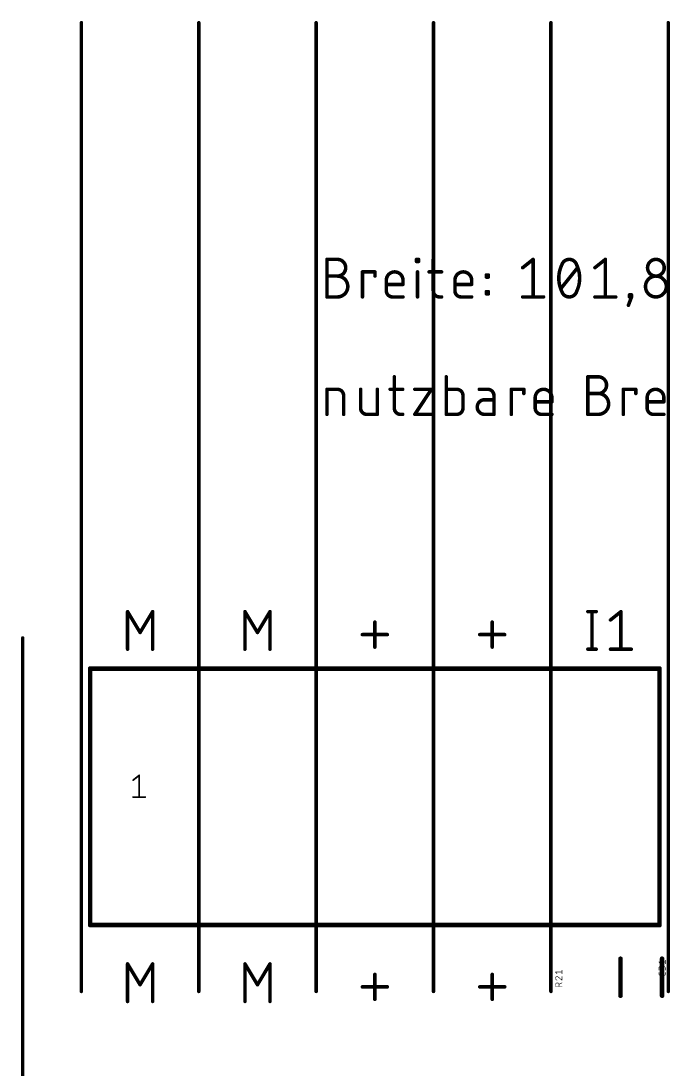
# Model space of a CAD drawing. Extents: x 0 to 95, y -1 to 127.
# Drawn here: x -0.08 to 28.02, y 81.75 to 127.1 of the extents above; entities that cross this region are included whole.
import ezdxf

# ---------------------------------------------------------------- set-up
doc = ezdxf.new("R2010")
doc.units = 0
doc.layers.add('21', color=253, linetype='CONTINUOUS')
doc.layers.add('25', color=253, linetype='CONTINUOUS')

msp = doc.modelspace()

# ---------------------------------------------------------------- linework, layer by layer
at = {"layer": '21'}
for points, const_width in [([(2.54, 127.02), (2.54, 85.11)], 0.1524), ([(7.62, 127.02), (7.62, 85.11)], 0.1524), ([(12.7, 127.02), (12.7, 85.11)], 0.1524), ([(17.78, 127.02), (17.78, 85.11)], 0.1524), ([(22.86, 127.02), (22.86, 85.11)], 0.1524), ([(27.94, 127.02), (27.94, 85.11)], 0.1524), ([(13.1662, 115.1562), (13.1662, 116.7818)], 0.1524), ([(13.1662, 116.7818), (13.6178, 116.7818)], 0.1524), ([(17.0425, 116.6915), (17.0425, 116.7818)], 0.1524), ([(17.0425, 116.7818), (17.1328, 116.7818)], 0.1524), ([(17.1328, 116.6915), (17.0425, 116.6915)], 0.1524), ([(17.1328, 116.7818), (17.1328, 116.6915)], 0.1524), ([(17.7673, 116.7818), (17.7673, 115.4271)], 0.1524), ([(21.6381, 116.4206), (22.0896, 116.7818)], 0.1524), ([(22.0896, 116.7818), (22.0896, 115.1562)], 0.1524), ([(24.7643, 116.4206), (25.2159, 116.7818)], 0.1524), ([(25.2159, 116.7818), (25.2159, 115.1562)], 0.1524), ([(13.1662, 116.0593), (13.6178, 116.0593)], 0.1524), ([(14.7028, 115.1562), (14.7028, 116.2399)], 0.1524), ([(14.7028, 116.2399), (15.2447, 116.2399)], 0.1524), ([(15.2447, 116.2399), (15.2447, 116.0593)], 0.1524), ([(17.0876, 115.1562), (17.0876, 116.2399)], 0.1524), ([(17.5866, 116.2399), (18.1285, 116.2399)], 0.1524), ([(20.0645, 116.0142), (20.0645, 116.1045)], 0.1524), ([(20.0645, 116.1045), (20.1548, 116.1045)], 0.1524), ([(20.1548, 116.0142), (20.0645, 116.0142)], 0.1524), ([(20.1548, 116.1045), (20.1548, 116.0142)], 0.1524), ([(23.2915, 115.5174), (24.014, 116.4206)], 0.1524), ([(15.7364, 115.4271), (15.7364, 115.8787)], 0.1524), ([(16.4589, 115.6981), (15.7364, 115.6981)], 0.1524), ([(16.4589, 115.8787), (16.4589, 115.6981)], 0.1524), ([(18.7063, 115.4271), (18.7063, 115.8787)], 0.1524), ([(19.4288, 115.6981), (18.7063, 115.6981)], 0.1524), ([(19.4288, 115.8787), (19.4288, 115.6981)], 0.1524), ([(13.6178, 115.1562), (13.1662, 115.1562)], 0.1524), ([(16.4589, 115.1562), (16.0073, 115.1562)], 0.1524), ([(18.0382, 115.1562), (18.1285, 115.1562)], 0.1524), ([(19.4288, 115.1562), (18.9773, 115.1562)], 0.1524), ([(20.0645, 115.2917), (20.0645, 115.382)], 0.1524), ([(20.0645, 115.382), (20.1548, 115.382)], 0.1524), ([(20.1548, 115.2917), (20.0645, 115.2917)], 0.1524), ([(20.1548, 115.382), (20.1548, 115.2917)], 0.1524), ([(21.6381, 115.1562), (22.5412, 115.1562)], 0.1524), ([(24.7643, 115.1562), (25.6674, 115.1562)], 0.1524), ([(26.3499, 115.1562), (26.2144, 114.795)], 0.1524), ([(26.2595, 115.1562), (26.2595, 115.2465)], 0.1524), ([(26.2595, 115.2465), (26.3499, 115.2465)], 0.1524), ([(26.3499, 115.1562), (26.2595, 115.1562)], 0.1524), ([(26.3499, 115.2465), (26.3499, 115.1562)], 0.1524), ([(16.0828, 111.7018), (16.0828, 110.3471)], 0.1524), ([(18.3318, 111.7018), (18.3318, 110.0762)], 0.1524), ([(24.4557, 110.0762), (24.4557, 111.7018)], 0.1524), ([(24.4557, 111.7018), (24.9072, 111.7018)], 0.1524), ([(13.1662, 110.0762), (13.1662, 111.1599)], 0.1524), ([(13.1662, 111.1599), (13.6178, 111.1599)], 0.1524), ([(14.6251, 111.1599), (14.6251, 110.3471)], 0.1524), ([(15.3476, 110.0762), (15.3476, 111.1599)], 0.1524), ([(15.9022, 111.1599), (16.4441, 111.1599)], 0.1524), ([(16.9698, 111.1599), (17.6923, 111.1599)], 0.1524), ([(17.6923, 111.1599), (16.9698, 110.0762)], 0.1524), ([(18.7834, 111.1599), (18.3318, 111.1599)], 0.1524), ([(20.1234, 111.1599), (19.7622, 111.1599)], 0.1524), ([(21.1466, 110.0762), (21.1466, 111.1599)], 0.1524), ([(21.1466, 111.1599), (21.6885, 111.1599)], 0.1524), ([(21.6885, 111.1599), (21.6885, 110.9793)], 0.1524), ([(25.9923, 110.0762), (25.9923, 111.1599)], 0.1524), ([(25.9923, 111.1599), (26.5341, 111.1599)], 0.1524), ([(26.5341, 111.1599), (26.5341, 110.9793)], 0.1524), ([(13.8887, 110.889), (13.8887, 110.0762)], 0.1524), ([(19.0543, 110.3471), (19.0543, 110.889)], 0.1524), ([(20.3944, 110.7084), (19.988, 110.7084)], 0.1524), ([(20.3944, 110.0762), (20.3944, 110.889)], 0.1524), ([(22.1802, 110.3471), (22.1802, 110.7987)], 0.1524), ([(22.9027, 110.6181), (22.1802, 110.6181)], 0.1524), ([(22.9027, 110.7987), (22.9027, 110.6181)], 0.1524), ([(24.4557, 110.9793), (24.9072, 110.9793)], 0.1524), ([(27.0259, 110.3471), (27.0259, 110.7987)], 0.1524), ([(27.7484, 110.6181), (27.0259, 110.6181)], 0.1524), ([(27.7484, 110.7987), (27.7484, 110.6181)], 0.1524), ([(14.896, 110.0762), (15.3476, 110.0762)], 0.1524), ([(16.3537, 110.0762), (16.4441, 110.0762)], 0.1524), ([(16.9698, 110.0762), (17.6923, 110.0762)], 0.1524), ([(18.3318, 110.0762), (18.7834, 110.0762)], 0.1524), ([(19.988, 110.0762), (20.3944, 110.0762)], 0.1524), ([(22.9027, 110.0762), (22.4511, 110.0762)], 0.1524), ([(24.9072, 110.0762), (24.4557, 110.0762)], 0.1524), ([(27.7484, 110.0762), (27.2968, 110.0762)], 0.1524), ([(0, 1.4), (0, 100.4)], 0.1524), ([(2.92, 99.08), (27.56, 99.08)], 0.2), ([(2.92, 87.98), (2.92, 99.08)], 0.2), ([(27.56, 99.08), (27.56, 87.98)], 0.2), ([(4.7781, 94.2491), (5.0392, 94.4579)], 0.0762), ([(5.0392, 94.4579), (5.0392, 93.5181)], 0.0762), ([(4.7781, 93.5181), (5.3002, 93.5181)], 0.0762), ([(27.56, 87.98), (2.92, 87.98)], 0.2), ([(25.8716, 84.925), (25.8716, 86.525)], 0.2), ([(27.6716, 86.525), (27.6716, 84.925)], 0.2)]:
    msp.add_lwpolyline(points, dxfattribs=dict(at, const_width=const_width))
for points, const_width in [([(2.5781, 127.02, 1), (2.5019, 127.02)], 0.0762), ([(7.6581, 127.02, 1), (7.5819, 127.02)], 0.0762), ([(12.7381, 127.02, 1), (12.6619, 127.02)], 0.0762), ([(17.8181, 127.02, 1), (17.7419, 127.02)], 0.0762), ([(22.8981, 127.02, 1), (22.8219, 127.02)], 0.0762), ([(27.9781, 127.02, 1), (27.9019, 127.02)], 0.0762), ([(13.2043, 116.7818, 1), (13.1281, 116.7818)], 0.0762), ([(13.1662, 116.8199, 1), (13.1662, 116.7437)], 0.0762), ([(13.6178, 116.0593, 1), (13.6178, 116.7818)], 0.1524), ([(13.6178, 116.8199, 1), (13.6178, 116.7437)], 0.0762), ([(13.6178, 116.7437, 1), (13.6178, 116.8199)], 0.0762), ([(17.0806, 116.7818, 1), (17.0044, 116.7818)], 0.0762), ([(17.0425, 116.8199, 1), (17.0425, 116.7437)], 0.0762), ([(17.0425, 116.7296, 1), (17.0425, 116.6534)], 0.0762), ([(17.0044, 116.6915, 1), (17.0806, 116.6915)], 0.0762), ([(17.1709, 116.7818, 1), (17.0947, 116.7818)], 0.0762), ([(17.0947, 116.6915, 1), (17.1709, 116.6915)], 0.0762), ([(17.1328, 116.7437, 1), (17.1328, 116.8199)], 0.0762), ([(17.1328, 116.6534, 1), (17.1328, 116.7296)], 0.0762), ([(17.8054, 116.7818, 1), (17.7292, 116.7818)], 0.0762), ([(22.1277, 116.7818, 1), (22.0515, 116.7818)], 0.0762), ([(22.1134, 116.752, 1), (22.0658, 116.8116)], 0.0762), ([(23.3366, 116.556, 0.1139), (23.2012, 115.969)], 0.1524), ([(23.6527, 116.7818, 0.3205), (23.3366, 116.556)], 0.1524), ([(23.3006, 116.5684, 1), (23.3727, 116.5437)], 0.0762), ([(23.3709, 116.5393, 1), (23.3024, 116.5727)], 0.0762), ([(23.9688, 116.556, 0.3205), (23.6527, 116.7818)], 0.1524), ([(23.6527, 116.8199, 1), (23.6527, 116.7437)], 0.0762), ([(23.6527, 116.7437, 1), (23.6527, 116.8199)], 0.0762), ([(24.1043, 115.969, 0.1139), (23.9688, 116.556)], 0.1524), ([(24.0031, 116.5727, 1), (23.9346, 116.5393)], 0.0762), ([(23.9328, 116.5437, 1), (24.0049, 116.5684)], 0.0762), ([(25.254, 116.7818, 1), (25.1778, 116.7818)], 0.0762), ([(25.2397, 116.752, 1), (25.1921, 116.8116)], 0.0762), ([(27.7655, 116.4206, 1), (27.043, 116.4206)], 0.1524), ([(13.1662, 116.0974, 1), (13.1662, 116.0212)], 0.0762), ([(13.6178, 115.1562, 1), (13.6178, 116.0593)], 0.1524), ([(13.6178, 116.0974, 1), (13.6178, 116.0212)], 0.0762), ([(13.6178, 116.0974, 1), (13.6178, 116.0212)], 0.0762), ([(13.6178, 116.0212, 1), (13.6178, 116.0974)], 0.0762), ([(14.7409, 116.2399, 1), (14.6647, 116.2399)], 0.0762), ([(14.7028, 116.278, 1), (14.7028, 116.2018)], 0.0762), ([(15.2828, 116.2399, 1), (15.2066, 116.2399)], 0.0762), ([(15.2066, 116.0593, 1), (15.2828, 116.0593)], 0.0762), ([(15.2447, 116.2018, 1), (15.2447, 116.278)], 0.0762), ([(16.4589, 115.8787, 1), (15.7364, 115.8787)], 0.1524), ([(17.1257, 116.2399, 1), (17.0495, 116.2399)], 0.0762), ([(17.5866, 116.278, 1), (17.5866, 116.2018)], 0.0762), ([(18.1285, 116.2018, 1), (18.1285, 116.278)], 0.0762), ([(19.4288, 115.8787, 1), (18.7063, 115.8787)], 0.1524), ([(20.1026, 116.1045, 1), (20.0264, 116.1045)], 0.0762), ([(20.0645, 116.1426, 1), (20.0645, 116.0664)], 0.0762), ([(20.0645, 116.0523, 1), (20.0645, 115.9761)], 0.0762), ([(20.1929, 116.1045, 1), (20.1167, 116.1045)], 0.0762), ([(20.1548, 116.0664, 1), (20.1548, 116.1426)], 0.0762), ([(20.1548, 115.9761, 1), (20.1548, 116.0523)], 0.0762), ([(21.6143, 116.4503, 1), (21.6619, 116.3908)], 0.0762), ([(24.0437, 116.3968, 1), (23.9842, 116.4444)], 0.0762), ([(24.7405, 116.4503, 1), (24.7881, 116.3908)], 0.0762), ([(27.8558, 115.6078, 1), (26.9527, 115.6078)], 0.1524), ([(27.043, 116.4206, 1), (27.7655, 116.4206)], 0.1524), ([(27.0811, 116.4206, 1), (27.0049, 116.4206)], 0.0762), ([(27.0049, 116.4206, 1), (27.0811, 116.4206)], 0.0762), ([(27.8036, 116.4206, 1), (27.7274, 116.4206)], 0.0762), ([(27.7274, 116.4206, 1), (27.8036, 116.4206)], 0.0762), ([(15.7745, 115.8787, 1), (15.6983, 115.8787)], 0.0762), ([(15.6983, 115.8787, 1), (15.7745, 115.8787)], 0.0762), ([(15.7364, 115.7362, 1), (15.7364, 115.66)], 0.0762), ([(16.497, 115.8787, 1), (16.4208, 115.8787)], 0.0762), ([(16.4208, 115.8787, 1), (16.497, 115.8787)], 0.0762), ([(16.4208, 115.6981, 1), (16.497, 115.6981)], 0.0762), ([(16.4589, 115.66, 1), (16.4589, 115.7362)], 0.0762), ([(18.7444, 115.8787, 1), (18.6682, 115.8787)], 0.0762), ([(18.6682, 115.8787, 1), (18.7444, 115.8787)], 0.0762), ([(18.7063, 115.7362, 1), (18.7063, 115.66)], 0.0762), ([(19.4669, 115.8787, 1), (19.3907, 115.8787)], 0.0762), ([(19.3907, 115.8787, 1), (19.4669, 115.8787)], 0.0762), ([(19.3907, 115.6981, 1), (19.4669, 115.6981)], 0.0762), ([(19.4288, 115.66, 1), (19.4288, 115.7362)], 0.0762), ([(20.0264, 116.0142, 1), (20.1026, 116.0142)], 0.0762), ([(20.1167, 116.0142, 1), (20.1929, 116.0142)], 0.0762), ([(23.2012, 115.969, 0.1139), (23.3366, 115.382)], 0.1524), ([(23.2393, 115.969, 1), (23.1631, 115.969)], 0.0762), ([(23.1631, 115.969, 1), (23.2393, 115.969)], 0.0762), ([(23.9688, 115.382, 0.1139), (24.1043, 115.969)], 0.1524), ([(24.1424, 115.969, 1), (24.0662, 115.969)], 0.0762), ([(24.0662, 115.969, 1), (24.1424, 115.969)], 0.0762), ([(26.9527, 115.6078, 1), (27.8558, 115.6078)], 0.1524), ([(26.9908, 115.6078, 1), (26.9146, 115.6078)], 0.0762), ([(26.9146, 115.6078, 1), (26.9908, 115.6078)], 0.0762), ([(27.8939, 115.6078, 1), (27.8177, 115.6078)], 0.0762), ([(27.8177, 115.6078, 1), (27.8939, 115.6078)], 0.0762), ([(13.1662, 115.1943, 1), (13.1662, 115.1181)], 0.0762), ([(13.1281, 115.1562, 1), (13.2043, 115.1562)], 0.0762), ([(13.6178, 115.1943, 1), (13.6178, 115.1181)], 0.0762), ([(13.6178, 115.1181, 1), (13.6178, 115.1943)], 0.0762), ([(14.6647, 115.1562, 1), (14.7409, 115.1562)], 0.0762), ([(15.7364, 115.4271, 0.4142), (16.0073, 115.1562)], 0.1524), ([(15.7745, 115.4271, 1), (15.6983, 115.4271)], 0.0762), ([(15.6983, 115.4271, 1), (15.7745, 115.4271)], 0.0762), ([(16.0073, 115.1943, 1), (16.0073, 115.1181)], 0.0762), ([(16.0073, 115.1181, 1), (16.0073, 115.1943)], 0.0762), ([(16.4589, 115.1181, 1), (16.4589, 115.1943)], 0.0762), ([(17.0495, 115.1562, 1), (17.1257, 115.1562)], 0.0762), ([(17.7673, 115.4271, 0.4142), (18.0382, 115.1562)], 0.1524), ([(17.8054, 115.4271, 1), (17.7292, 115.4271)], 0.0762), ([(17.7292, 115.4271, 1), (17.8054, 115.4271)], 0.0762), ([(18.0382, 115.1943, 1), (18.0382, 115.1181)], 0.0762), ([(18.0382, 115.1181, 1), (18.0382, 115.1943)], 0.0762), ([(18.1285, 115.1181, 1), (18.1285, 115.1943)], 0.0762), ([(18.7063, 115.4271, 0.4142), (18.9773, 115.1562)], 0.1524), ([(18.7444, 115.4271, 1), (18.6682, 115.4271)], 0.0762), ([(18.6682, 115.4271, 1), (18.7444, 115.4271)], 0.0762), ([(18.9773, 115.1943, 1), (18.9773, 115.1181)], 0.0762), ([(18.9773, 115.1181, 1), (18.9773, 115.1943)], 0.0762), ([(19.4288, 115.1181, 1), (19.4288, 115.1943)], 0.0762), ([(20.1026, 115.382, 1), (20.0264, 115.382)], 0.0762), ([(20.0645, 115.4201, 1), (20.0645, 115.3439)], 0.0762), ([(20.0645, 115.3298, 1), (20.0645, 115.2536)], 0.0762), ([(20.0264, 115.2917, 1), (20.1026, 115.2917)], 0.0762), ([(20.1929, 115.382, 1), (20.1167, 115.382)], 0.0762), ([(20.1167, 115.2917, 1), (20.1929, 115.2917)], 0.0762), ([(20.1548, 115.3439, 1), (20.1548, 115.4201)], 0.0762), ([(20.1548, 115.2536, 1), (20.1548, 115.3298)], 0.0762), ([(21.6381, 115.1943, 1), (21.6381, 115.1181)], 0.0762), ([(22.0515, 115.1562, 1), (22.1277, 115.1562)], 0.0762), ([(22.5412, 115.1181, 1), (22.5412, 115.1943)], 0.0762), ([(23.2617, 115.5412, 1), (23.3212, 115.4936)], 0.0762), ([(23.3366, 115.382, 0.3205), (23.6527, 115.1562)], 0.1524), ([(23.3727, 115.3943, 1), (23.3006, 115.3696)], 0.0762), ([(23.3024, 115.3653, 1), (23.3709, 115.3987)], 0.0762), ([(23.6527, 115.1562, 0.3205), (23.9688, 115.382)], 0.1524), ([(23.6527, 115.1943, 1), (23.6527, 115.1181)], 0.0762), ([(23.6527, 115.1181, 1), (23.6527, 115.1943)], 0.0762), ([(23.9346, 115.3987, 1), (24.0031, 115.3653)], 0.0762), ([(24.0049, 115.3696, 1), (23.9328, 115.3943)], 0.0762), ([(24.7643, 115.1943, 1), (24.7643, 115.1181)], 0.0762), ([(25.1778, 115.1562, 1), (25.254, 115.1562)], 0.0762), ([(25.6674, 115.1181, 1), (25.6674, 115.1943)], 0.0762), ([(26.2976, 115.2465, 1), (26.2214, 115.2465)], 0.0762), ([(26.2595, 115.2846, 1), (26.2595, 115.2084)], 0.0762), ([(26.2595, 115.1943, 1), (26.2595, 115.1181)], 0.0762), ([(26.2214, 115.1562, 1), (26.2976, 115.1562)], 0.0762), ([(26.388, 115.2465, 1), (26.3118, 115.2465)], 0.0762), ([(26.3118, 115.1562, 1), (26.388, 115.1562)], 0.0762), ([(26.3855, 115.1428, 1), (26.3142, 115.1696)], 0.0762), ([(26.3499, 115.2084, 1), (26.3499, 115.2846)], 0.0762), ([(26.3499, 115.1181, 1), (26.3499, 115.1943)], 0.0762), ([(26.1787, 114.8083, 1), (26.2501, 114.7816)], 0.0762), ([(16.1209, 111.7018, 1), (16.0447, 111.7018)], 0.0762), ([(18.3699, 111.7018, 1), (18.2937, 111.7018)], 0.0762), ([(24.4938, 111.7018, 1), (24.4176, 111.7018)], 0.0762), ([(24.4557, 111.7399, 1), (24.4557, 111.6637)], 0.0762), ([(24.9072, 110.9793, 1), (24.9072, 111.7018)], 0.1524), ([(24.9072, 111.7399, 1), (24.9072, 111.6637)], 0.0762), ([(24.9072, 111.6637, 1), (24.9072, 111.7399)], 0.0762), ([(13.2043, 111.1599, 1), (13.1281, 111.1599)], 0.0762), ([(13.1662, 111.198, 1), (13.1662, 111.1218)], 0.0762), ([(13.8887, 110.889, 0.4142), (13.6178, 111.1599)], 0.1524), ([(13.6178, 111.198, 1), (13.6178, 111.1218)], 0.0762), ([(13.6178, 111.1218, 1), (13.6178, 111.198)], 0.0762), ([(14.6632, 111.1599, 1), (14.587, 111.1599)], 0.0762), ([(15.3857, 111.1599, 1), (15.3095, 111.1599)], 0.0762), ([(15.9022, 111.198, 1), (15.9022, 111.1218)], 0.0762), ([(16.4441, 111.1218, 1), (16.4441, 111.198)], 0.0762), ([(16.9698, 111.198, 1), (16.9698, 111.1218)], 0.0762), ([(17.724, 111.1388, 1), (17.6606, 111.1811)], 0.0762), ([(17.6923, 111.1218, 1), (17.6923, 111.198)], 0.0762), ([(18.3318, 111.198, 1), (18.3318, 111.1218)], 0.0762), ([(19.0543, 110.889, 0.4142), (18.7834, 111.1599)], 0.1524), ([(18.7834, 111.198, 1), (18.7834, 111.1218)], 0.0762), ([(18.7834, 111.1218, 1), (18.7834, 111.198)], 0.0762), ([(19.7622, 111.198, 1), (19.7622, 111.1218)], 0.0762), ([(20.3944, 110.889, 0.4142), (20.1234, 111.1599)], 0.1524), ([(20.1234, 111.198, 1), (20.1234, 111.1218)], 0.0762), ([(20.1234, 111.1218, 1), (20.1234, 111.198)], 0.0762), ([(21.1847, 111.1599, 1), (21.1085, 111.1599)], 0.0762), ([(21.1466, 111.198, 1), (21.1466, 111.1218)], 0.0762), ([(21.7266, 111.1599, 1), (21.6504, 111.1599)], 0.0762), ([(21.6885, 111.1218, 1), (21.6885, 111.198)], 0.0762), ([(22.9027, 110.7987, 1), (22.1802, 110.7987)], 0.1524), ([(26.0304, 111.1599, 1), (25.9542, 111.1599)], 0.0762), ([(25.9923, 111.198, 1), (25.9923, 111.1218)], 0.0762), ([(26.5722, 111.1599, 1), (26.496, 111.1599)], 0.0762), ([(26.5341, 111.1218, 1), (26.5341, 111.198)], 0.0762), ([(27.7484, 110.7987, 1), (27.0259, 110.7987)], 0.1524), ([(13.9268, 110.889, 1), (13.8506, 110.889)], 0.0762), ([(13.8506, 110.889, 1), (13.9268, 110.889)], 0.0762), ([(19.0924, 110.889, 1), (19.0162, 110.889)], 0.0762), ([(19.0162, 110.889, 1), (19.0924, 110.889)], 0.0762), ([(19.988, 110.7084, 1), (19.988, 110.0762)], 0.1524), ([(19.988, 110.7465, 1), (19.988, 110.6703)], 0.0762), ([(19.988, 110.6703, 1), (19.988, 110.7465)], 0.0762), ([(20.4325, 110.889, 1), (20.3563, 110.889)], 0.0762), ([(20.3563, 110.889, 1), (20.4325, 110.889)], 0.0762), ([(20.3944, 110.6703, 1), (20.3944, 110.7465)], 0.0762), ([(21.6504, 110.9793, 1), (21.7266, 110.9793)], 0.0762), ([(22.2183, 110.7987, 1), (22.1421, 110.7987)], 0.0762), ([(22.1421, 110.7987, 1), (22.2183, 110.7987)], 0.0762), ([(22.1802, 110.6562, 1), (22.1802, 110.58)], 0.0762), ([(22.9408, 110.7987, 1), (22.8646, 110.7987)], 0.0762), ([(22.8646, 110.7987, 1), (22.9408, 110.7987)], 0.0762), ([(22.8646, 110.6181, 1), (22.9408, 110.6181)], 0.0762), ([(22.9027, 110.58, 1), (22.9027, 110.6562)], 0.0762), ([(24.4557, 111.0174, 1), (24.4557, 110.9412)], 0.0762), ([(24.9072, 110.0762, 1), (24.9072, 110.9793)], 0.1524), ([(24.9072, 111.0174, 1), (24.9072, 110.9412)], 0.0762), ([(24.9072, 111.0174, 1), (24.9072, 110.9412)], 0.0762), ([(24.9072, 110.9412, 1), (24.9072, 111.0174)], 0.0762), ([(26.496, 110.9793, 1), (26.5722, 110.9793)], 0.0762), ([(27.064, 110.7987, 1), (26.9878, 110.7987)], 0.0762), ([(26.9878, 110.7987, 1), (27.064, 110.7987)], 0.0762), ([(27.0259, 110.6562, 1), (27.0259, 110.58)], 0.0762), ([(27.7865, 110.7987, 1), (27.7103, 110.7987)], 0.0762), ([(27.7103, 110.7987, 1), (27.7865, 110.7987)], 0.0762), ([(27.7103, 110.6181, 1), (27.7865, 110.6181)], 0.0762), ([(27.7484, 110.58, 1), (27.7484, 110.6562)], 0.0762), ([(14.6251, 110.3471, 0.4142), (14.896, 110.0762)], 0.1524), ([(14.6632, 110.3471, 1), (14.587, 110.3471)], 0.0762), ([(14.587, 110.3471, 1), (14.6632, 110.3471)], 0.0762), ([(16.0828, 110.3471, 0.4142), (16.3537, 110.0762)], 0.1524), ([(16.1209, 110.3471, 1), (16.0447, 110.3471)], 0.0762), ([(16.0447, 110.3471, 1), (16.1209, 110.3471)], 0.0762), ([(18.7834, 110.0762, 0.4142), (19.0543, 110.3471)], 0.1524), ([(19.0924, 110.3471, 1), (19.0162, 110.3471)], 0.0762), ([(19.0162, 110.3471, 1), (19.0924, 110.3471)], 0.0762), ([(22.1802, 110.3471, 0.4142), (22.4511, 110.0762)], 0.1524), ([(22.2183, 110.3471, 1), (22.1421, 110.3471)], 0.0762), ([(22.1421, 110.3471, 1), (22.2183, 110.3471)], 0.0762), ([(27.0259, 110.3471, 0.4142), (27.2968, 110.0762)], 0.1524), ([(27.064, 110.3471, 1), (26.9878, 110.3471)], 0.0762), ([(26.9878, 110.3471, 1), (27.064, 110.3471)], 0.0762), ([(13.1281, 110.0762, 1), (13.2043, 110.0762)], 0.0762), ([(13.8506, 110.0762, 1), (13.9268, 110.0762)], 0.0762), ([(14.896, 110.1143, 1), (14.896, 110.0381)], 0.0762), ([(14.896, 110.0381, 1), (14.896, 110.1143)], 0.0762), ([(15.3095, 110.0762, 1), (15.3857, 110.0762)], 0.0762), ([(15.3476, 110.0381, 1), (15.3476, 110.1143)], 0.0762), ([(16.3537, 110.1143, 1), (16.3537, 110.0381)], 0.0762), ([(16.3537, 110.0381, 1), (16.3537, 110.1143)], 0.0762), ([(16.4441, 110.0381, 1), (16.4441, 110.1143)], 0.0762), ([(16.9698, 110.1143, 1), (16.9698, 110.0381)], 0.0762), ([(16.9381, 110.0973, 1), (17.0015, 110.0551)], 0.0762), ([(17.6923, 110.0381, 1), (17.6923, 110.1143)], 0.0762), ([(18.3318, 110.1143, 1), (18.3318, 110.0381)], 0.0762), ([(18.2937, 110.0762, 1), (18.3699, 110.0762)], 0.0762), ([(18.7834, 110.1143, 1), (18.7834, 110.0381)], 0.0762), ([(18.7834, 110.0381, 1), (18.7834, 110.1143)], 0.0762), ([(19.988, 110.1143, 1), (19.988, 110.0381)], 0.0762), ([(19.988, 110.0381, 1), (19.988, 110.1143)], 0.0762), ([(20.3563, 110.0762, 1), (20.4325, 110.0762)], 0.0762), ([(20.3944, 110.0381, 1), (20.3944, 110.1143)], 0.0762), ([(21.1085, 110.0762, 1), (21.1847, 110.0762)], 0.0762), ([(22.4511, 110.1143, 1), (22.4511, 110.0381)], 0.0762), ([(22.4511, 110.0381, 1), (22.4511, 110.1143)], 0.0762), ([(22.9027, 110.0381, 1), (22.9027, 110.1143)], 0.0762), ([(24.4557, 110.1143, 1), (24.4557, 110.0381)], 0.0762), ([(24.4176, 110.0762, 1), (24.4938, 110.0762)], 0.0762), ([(24.9072, 110.1143, 1), (24.9072, 110.0381)], 0.0762), ([(24.9072, 110.0381, 1), (24.9072, 110.1143)], 0.0762), ([(25.9542, 110.0762, 1), (26.0304, 110.0762)], 0.0762), ([(27.2968, 110.1143, 1), (27.2968, 110.0381)], 0.0762), ([(27.2968, 110.0381, 1), (27.2968, 110.1143)], 0.0762), ([(27.7484, 110.0381, 1), (27.7484, 110.1143)], 0.0762), ([(0.0381, 100.4, 1), (-0.0381, 100.4)], 0.0762), ([(2.92, 99.13, 1), (2.92, 99.03)], 0.1), ([(2.97, 99.08, 1), (2.87, 99.08)], 0.1), ([(27.61, 99.08, 1), (27.51, 99.08)], 0.1), ([(27.56, 99.03, 1), (27.56, 99.13)], 0.1), ([(5.0582, 94.4579, 1), (5.0201, 94.4579)], 0.0381), ([(5.0511, 94.443, 1), (5.0273, 94.4728)], 0.0381), ([(4.7662, 94.2639, 1), (4.79, 94.2342)], 0.0381), ([(4.7781, 93.5371, 1), (4.7781, 93.4991)], 0.0381), ([(5.0201, 93.5181, 1), (5.0582, 93.5181)], 0.0381), ([(5.3002, 93.4991, 1), (5.3002, 93.5371)], 0.0381), ([(2.92, 88.03, 1), (2.92, 87.93)], 0.1), ([(2.87, 87.98, 1), (2.97, 87.98)], 0.1), ([(27.51, 87.98, 1), (27.61, 87.98)], 0.1), ([(27.56, 87.93, 1), (27.56, 88.03)], 0.1), ([(25.9216, 86.525, 1), (25.8216, 86.525)], 0.1), ([(27.7216, 86.525, 1), (27.6216, 86.525)], 0.1), ([(2.5019, 85.11, 1), (2.5781, 85.11)], 0.0762), ([(7.5819, 85.11, 1), (7.6581, 85.11)], 0.0762), ([(12.6619, 85.11, 1), (12.7381, 85.11)], 0.0762), ([(17.7419, 85.11, 1), (17.8181, 85.11)], 0.0762), ([(22.8219, 85.11, 1), (22.8981, 85.11)], 0.0762), ([(25.8216, 84.925, 1), (25.9216, 84.925)], 0.1), ([(27.6216, 84.925, 1), (27.7216, 84.925)], 0.1), ([(27.9019, 85.11, 1), (27.9781, 85.11)], 0.0762)]:
    msp.add_lwpolyline(points, format="xyb", dxfattribs=dict(at, const_width=const_width))
at = {"layer": '25'}
for points, const_width in [([(4.5381, 99.9162), (4.5381, 101.5418)], 0.1524), ([(4.5381, 101.5418), (5.08, 100.6387)], 0.1524), ([(5.08, 100.6387), (5.6219, 101.5418)], 0.1524), ([(5.6219, 101.5418), (5.6219, 99.9162)], 0.1524), ([(9.6181, 99.9162), (9.6181, 101.5418)], 0.1524), ([(9.6181, 101.5418), (10.16, 100.6387)], 0.1524), ([(10.16, 100.6387), (10.7019, 101.5418)], 0.1524), ([(10.7019, 101.5418), (10.7019, 99.9162)], 0.1524), ([(24.4587, 101.5418), (24.8199, 101.5418)], 0.1524), ([(24.6393, 101.5418), (24.6393, 99.9162)], 0.1524), ([(25.4382, 101.1806), (25.8898, 101.5418)], 0.1524), ([(25.8898, 101.5418), (25.8898, 99.9162)], 0.1524), ([(15.24, 100.0065), (15.24, 101.0902)], 0.1524), ([(20.32, 100.0065), (20.32, 101.0902)], 0.1524), ([(14.6981, 100.5484), (15.7819, 100.5484)], 0.1524), ([(19.7781, 100.5484), (20.8619, 100.5484)], 0.1524), ([(24.4587, 99.9162), (24.8199, 99.9162)], 0.1524), ([(25.4382, 99.9162), (26.3413, 99.9162)], 0.1524), ([(4.5381, 84.6762), (4.5381, 86.3018)], 0.1524), ([(4.5381, 86.3018), (5.08, 85.3987)], 0.1524), ([(5.08, 85.3987), (5.6219, 86.3018)], 0.1524), ([(5.6219, 86.3018), (5.6219, 84.6762)], 0.1524), ([(9.6181, 84.6762), (9.6181, 86.3018)], 0.1524), ([(9.6181, 86.3018), (10.16, 85.3987)], 0.1524), ([(10.16, 85.3987), (10.7019, 86.3018)], 0.1524), ([(10.7019, 86.3018), (10.7019, 84.6762)], 0.1524), ([(27.5964, 86.3071), (27.5343, 86.3847)], 0.0254), ([(27.5343, 86.3847), (27.8137, 86.3847)], 0.0254), ([(27.8137, 86.3071), (27.8137, 86.4623)], 0.0254), ([(15.24, 84.7665), (15.24, 85.8502)], 0.1524), ([(20.32, 84.7665), (20.32, 85.8502)], 0.1524), ([(23.1214, 85.8708), (23.0593, 85.9484)], 0.0254), ([(23.0593, 85.9484), (23.3387, 85.9484)], 0.0254), ([(23.1835, 85.7284), (23.3387, 85.5965)], 0.0254), ([(23.3387, 85.8708), (23.3387, 86.026)], 0.0254), ([(23.3387, 85.5965), (23.3387, 85.7517)], 0.0254), ([(27.5343, 86.0328), (27.5343, 86.1259)], 0.0254), ([(27.5343, 85.8654), (27.5343, 85.9275)], 0.0254), ([(27.7516, 85.8033), (27.5964, 85.8033)], 0.0254), ([(27.6585, 86.1259), (27.6585, 86.0638)], 0.0254), ([(27.8137, 86.0328), (27.8137, 86.1104)], 0.0254), ([(27.8137, 85.9275), (27.8137, 85.8654)], 0.0254), ([(14.6981, 85.3084), (15.7819, 85.3084)], 0.1524), ([(19.7781, 85.3084), (20.8619, 85.3084)], 0.1524), ([(23.0593, 85.324), (23.0593, 85.4016)], 0.0254), ([(23.3387, 85.324), (23.0593, 85.324)], 0.0254), ([(23.3387, 85.4792), (23.2145, 85.4171)], 0.0254), ([(23.2145, 85.4016), (23.2145, 85.324)], 0.0254)]:
    msp.add_lwpolyline(points, dxfattribs=dict(at, const_width=const_width))
for points, const_width in [([(4.5762, 101.5418, 1), (4.5, 101.5418)], 0.0762), ([(4.5708, 101.5614, 1), (4.5055, 101.5222)], 0.0762), ([(5.66, 101.5418, 1), (5.5838, 101.5418)], 0.0762), ([(5.6545, 101.5222, 1), (5.5892, 101.5614)], 0.0762), ([(9.6562, 101.5418, 1), (9.58, 101.5418)], 0.0762), ([(9.6508, 101.5614, 1), (9.5855, 101.5222)], 0.0762), ([(10.74, 101.5418, 1), (10.6638, 101.5418)], 0.0762), ([(10.7345, 101.5222, 1), (10.6692, 101.5614)], 0.0762), ([(24.4587, 101.5799, 1), (24.4587, 101.5037)], 0.0762), ([(24.6774, 101.5418, 1), (24.6012, 101.5418)], 0.0762), ([(24.8199, 101.5037, 1), (24.8199, 101.5799)], 0.0762), ([(25.9279, 101.5418, 1), (25.8517, 101.5418)], 0.0762), ([(25.9136, 101.512, 1), (25.866, 101.5716)], 0.0762), ([(15.2781, 101.0902, 1), (15.2019, 101.0902)], 0.0762), ([(20.3581, 101.0902, 1), (20.2819, 101.0902)], 0.0762), ([(25.4144, 101.2103, 1), (25.462, 101.1508)], 0.0762), ([(5.0473, 100.6583, 1), (5.1127, 100.6191)], 0.0762), ([(5.0473, 100.6191, 1), (5.1127, 100.6583)], 0.0762), ([(10.1273, 100.6583, 1), (10.1927, 100.6191)], 0.0762), ([(10.1273, 100.6191, 1), (10.1927, 100.6583)], 0.0762), ([(14.6981, 100.5865, 1), (14.6981, 100.5103)], 0.0762), ([(15.7819, 100.5103, 1), (15.7819, 100.5865)], 0.0762), ([(19.7781, 100.5865, 1), (19.7781, 100.5103)], 0.0762), ([(20.8619, 100.5103, 1), (20.8619, 100.5865)], 0.0762), ([(4.5, 99.9162, 1), (4.5762, 99.9162)], 0.0762), ([(5.5838, 99.9162, 1), (5.66, 99.9162)], 0.0762), ([(9.58, 99.9162, 1), (9.6562, 99.9162)], 0.0762), ([(10.6638, 99.9162, 1), (10.74, 99.9162)], 0.0762), ([(15.2019, 100.0065, 1), (15.2781, 100.0065)], 0.0762), ([(20.2819, 100.0065, 1), (20.3581, 100.0065)], 0.0762), ([(24.4587, 99.9543, 1), (24.4587, 99.8781)], 0.0762), ([(24.6012, 99.9162, 1), (24.6774, 99.9162)], 0.0762), ([(24.8199, 99.8781, 1), (24.8199, 99.9543)], 0.0762), ([(25.4382, 99.9543, 1), (25.4382, 99.8781)], 0.0762), ([(25.8517, 99.9162, 1), (25.9279, 99.9162)], 0.0762), ([(26.3413, 99.8781, 1), (26.3413, 99.9543)], 0.0762), ([(4.5762, 86.3018, 1), (4.5, 86.3018)], 0.0762), ([(4.5708, 86.3214, 1), (4.5055, 86.2822)], 0.0762), ([(5.66, 86.3018, 1), (5.5838, 86.3018)], 0.0762), ([(5.6545, 86.2822, 1), (5.5892, 86.3214)], 0.0762), ([(9.6562, 86.3018, 1), (9.58, 86.3018)], 0.0762), ([(9.6508, 86.3214, 1), (9.5855, 86.2822)], 0.0762), ([(10.74, 86.3018, 1), (10.6638, 86.3018)], 0.0762), ([(10.7345, 86.2822, 1), (10.6692, 86.3214)], 0.0762), ([(27.5393, 86.3887, 1), (27.5293, 86.3807)], 0.0127), ([(27.5343, 86.391, 1), (27.5343, 86.3783)], 0.0127), ([(27.6585, 86.1259, 1), (27.5343, 86.1259)], 0.0254), ([(27.5914, 86.3031, 1), (27.6013, 86.311)], 0.0127), ([(27.8137, 86.1104, 1), (27.6585, 86.1104)], 0.0254), ([(27.8201, 86.4623, 1), (27.8073, 86.4623)], 0.0127), ([(27.8073, 86.3071, 1), (27.8201, 86.3071)], 0.0127), ([(27.8137, 86.3783, 1), (27.8137, 86.391)], 0.0127), ([(15.2781, 85.8502, 1), (15.2019, 85.8502)], 0.0762), ([(20.3581, 85.8502, 1), (20.2819, 85.8502)], 0.0762), ([(23.0643, 85.9524, 1), (23.0543, 85.9445)], 0.0127), ([(23.0593, 85.9548, 1), (23.0593, 85.9421)], 0.0127), ([(23.1292, 85.7517, 0.4142), (23.0593, 85.6819)], 0.0254), ([(23.1164, 85.8668, 1), (23.1263, 85.8748)], 0.0127), ([(23.1291, 85.7581, 1), (23.1292, 85.7454)], 0.0127), ([(23.1835, 85.7284, 0.2053), (23.1292, 85.7517)], 0.0254), ([(23.1292, 85.7454, 1), (23.1292, 85.7581)], 0.0127), ([(23.1876, 85.7333, 1), (23.1794, 85.7236)], 0.0127), ([(23.1789, 85.724, 1), (23.1881, 85.7328)], 0.0127), ([(23.3451, 86.026, 1), (23.3324, 86.026)], 0.0127), ([(23.3324, 85.8708, 1), (23.3451, 85.8708)], 0.0127), ([(23.3451, 85.7517, 1), (23.3324, 85.7517)], 0.0127), ([(23.3387, 85.9421, 1), (23.3387, 85.9548)], 0.0127), ([(27.5406, 85.8654, 1), (27.5279, 85.8654)], 0.0127), ([(27.5407, 86.1259, 1), (27.528, 86.1259)], 0.0127), ([(27.528, 86.1259, 1), (27.5407, 86.1259)], 0.0127), ([(27.528, 86.0328, 1), (27.5407, 86.0328)], 0.0127), ([(27.5407, 85.9275, 1), (27.528, 85.9275)], 0.0127), ([(27.5343, 85.8654, 0.4142), (27.5964, 85.8033)], 0.0254), ([(27.528, 85.8654, 1), (27.5407, 85.8654)], 0.0127), ([(27.5964, 85.8097, 1), (27.5964, 85.797)], 0.0127), ([(27.5964, 85.797, 1), (27.5964, 85.8097)], 0.0127), ([(27.6648, 86.1259, 1), (27.6521, 86.1259)], 0.0127), ([(27.6521, 86.1259, 1), (27.6648, 86.1259)], 0.0127), ([(27.6521, 86.1104, 1), (27.6648, 86.1104)], 0.0127), ([(27.6521, 86.0638, 1), (27.6648, 86.0638)], 0.0127), ([(27.7516, 85.8033, 0.4142), (27.8137, 85.8654)], 0.0254), ([(27.7516, 85.8097, 1), (27.7516, 85.797)], 0.0127), ([(27.7516, 85.797, 1), (27.7516, 85.8097)], 0.0127), ([(27.8201, 86.1104, 1), (27.8073, 86.1104)], 0.0127), ([(27.8073, 86.1104, 1), (27.8201, 86.1104)], 0.0127), ([(27.8073, 86.0328, 1), (27.8201, 86.0328)], 0.0127), ([(27.8201, 85.9275, 1), (27.8073, 85.9275)], 0.0127), ([(27.8201, 85.8654, 1), (27.8073, 85.8654)], 0.0127), ([(27.8073, 85.8654, 1), (27.8201, 85.8654)], 0.0127), ([(5.0473, 85.4183, 1), (5.1127, 85.3791)], 0.0762), ([(5.0473, 85.3791, 1), (5.1127, 85.4183)], 0.0762), ([(10.1273, 85.4183, 1), (10.1927, 85.3791)], 0.0762), ([(10.1273, 85.3791, 1), (10.1927, 85.4183)], 0.0762), ([(14.6981, 85.3465, 1), (14.6981, 85.2703)], 0.0762), ([(15.7819, 85.2703, 1), (15.7819, 85.3465)], 0.0762), ([(19.7781, 85.3465, 1), (19.7781, 85.2703)], 0.0762), ([(20.8619, 85.2703, 1), (20.8619, 85.3465)], 0.0762), ([(23.0529, 85.6819, 1), (23.0657, 85.6819)], 0.0127), ([(23.0657, 85.4016, 1), (23.0529, 85.4016)], 0.0127), ([(23.0529, 85.4016, 1), (23.0657, 85.4016)], 0.0127), ([(23.0529, 85.324, 1), (23.0657, 85.324)], 0.0127), ([(23.0593, 85.6819, 0.3252), (23.1214, 85.5965)], 0.0254), ([(23.0656, 85.6819, 1), (23.053, 85.6819)], 0.0127), ([(23.2145, 85.4016, 1), (23.0593, 85.4016)], 0.0254), ([(23.0593, 85.3303, 1), (23.0593, 85.3176)], 0.0127), ([(23.1194, 85.5904, 1), (23.1233, 85.6025)], 0.0127), ([(23.2117, 85.4228, 1), (23.2174, 85.4114)], 0.0127), ([(23.2209, 85.4016, 1), (23.2082, 85.4016)], 0.0127), ([(23.2082, 85.4016, 1), (23.2209, 85.4016)], 0.0127), ([(23.2082, 85.324, 1), (23.2209, 85.324)], 0.0127), ([(23.3324, 85.5965, 1), (23.3451, 85.5965)], 0.0127), ([(23.3346, 85.5916, 1), (23.3428, 85.6013)], 0.0127), ([(23.3415, 85.4735, 1), (23.3359, 85.4849)], 0.0127), ([(23.3387, 85.3176, 1), (23.3387, 85.3303)], 0.0127), ([(15.2019, 84.7665, 1), (15.2781, 84.7665)], 0.0762), ([(20.2819, 84.7665, 1), (20.3581, 84.7665)], 0.0762), ([(4.5, 84.6762, 1), (4.5762, 84.6762)], 0.0762), ([(5.5838, 84.6762, 1), (5.66, 84.6762)], 0.0762), ([(9.58, 84.6762, 1), (9.6562, 84.6762)], 0.0762), ([(10.6638, 84.6762, 1), (10.74, 84.6762)], 0.0762)]:
    msp.add_lwpolyline(points, format="xyb", dxfattribs=dict(at, const_width=const_width))

doc.saveas('drawing.dxf')
